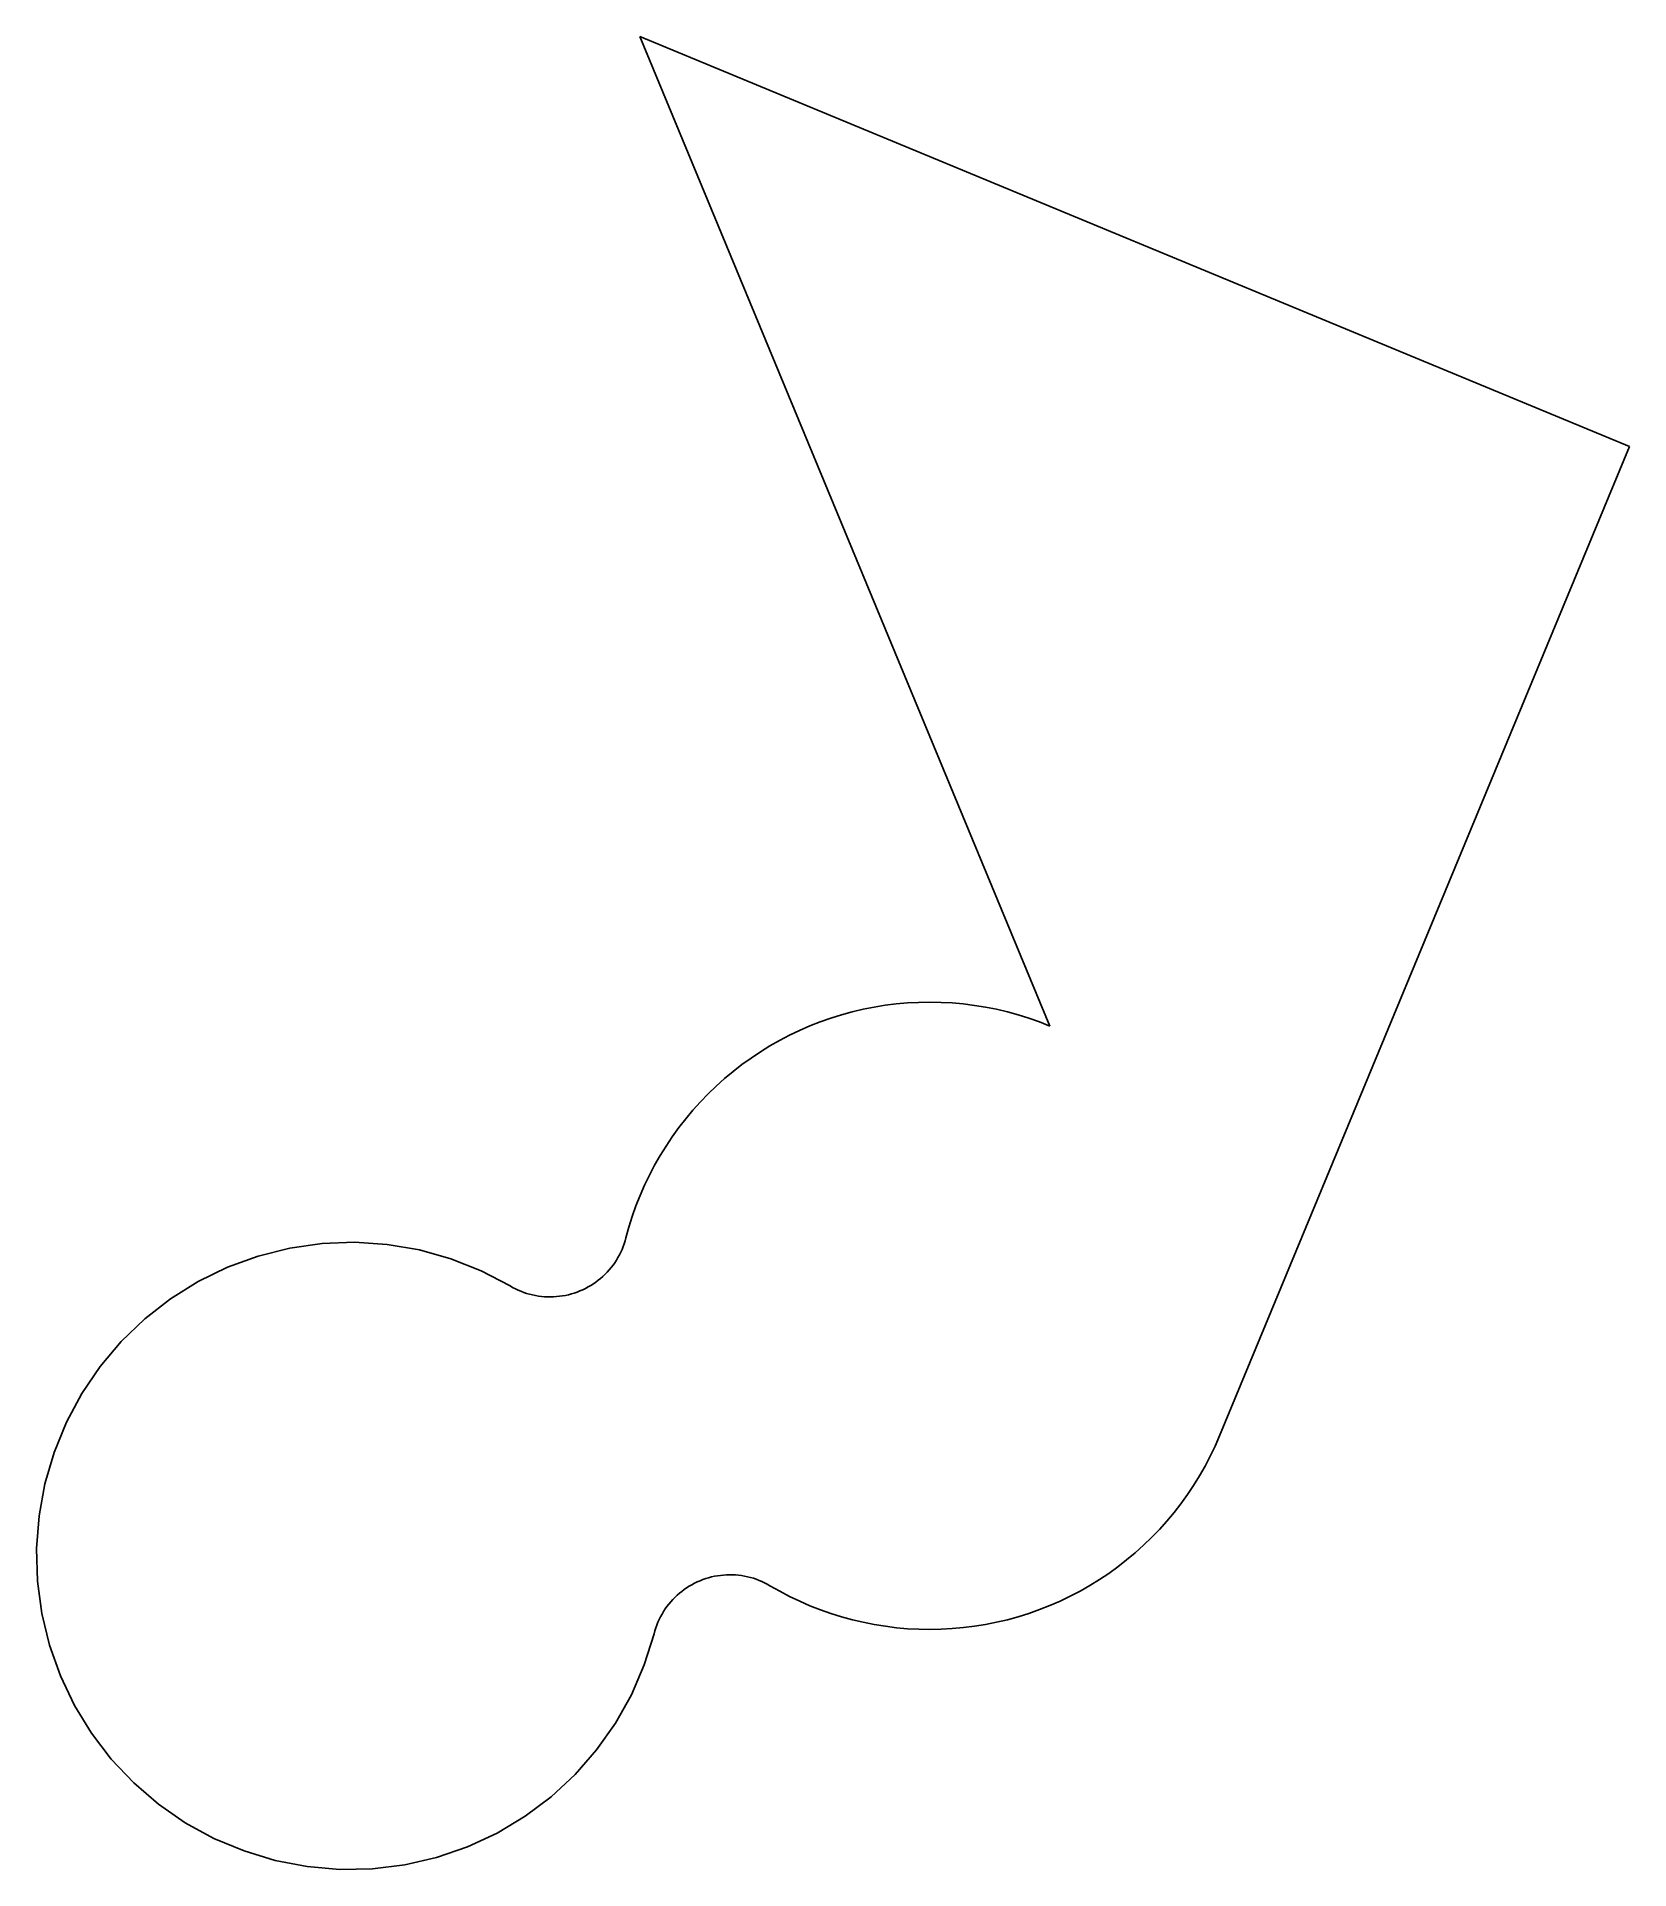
# Model space of a CAD drawing. Header units: metres. Extents: x -0.805 to 0, y -0.719 to 0.207.
import ezdxf

# ---------------------------------------------------------------- set-up
doc = ezdxf.new("R2010")
doc.units = ezdxf.units.M

msp = doc.modelspace()

# ---------------------------------------------------------------- linework, layer by layer
at = {"layer": 'Polygon'}
for p, q in [((-0.29289, -0.29289), (-0.5, 0.20711)), ((-0.5, 0.20711), (0, 0)), ((0, 0), (-0.20711, -0.5)), ((-0.3927, -0.28574), (-0.39816, -0.28723)), ((-0.3872, -0.28444), (-0.3927, -0.28574)), ((-0.38165, -0.28334), (-0.3872, -0.28444)), ((-0.37607, -0.28243), (-0.38165, -0.28334)), ((-0.37046, -0.28173), (-0.37607, -0.28243)), ((-0.36482, -0.28123), (-0.37046, -0.28173)), ((-0.35918, -0.28093), (-0.36482, -0.28123)), ((-0.35352, -0.28083), (-0.35918, -0.28093)), ((-0.34787, -0.28093), (-0.35352, -0.28083)), ((-0.34222, -0.28123), (-0.34787, -0.28093)), ((-0.33659, -0.28174), (-0.34222, -0.28123)), ((-0.33097, -0.28244), (-0.33659, -0.28174)), ((-0.32539, -0.28335), (-0.33097, -0.28244)), ((-0.31984, -0.28445), (-0.32539, -0.28335)), ((-0.31434, -0.28575), (-0.31984, -0.28445)), ((-0.30889, -0.28725), (-0.31434, -0.28575)), ((-0.41934, -0.29512), (-0.42444, -0.29756)), ((-0.41415, -0.29287), (-0.41934, -0.29512)), ((-0.40889, -0.2908), (-0.41415, -0.29287)), ((-0.40356, -0.28892), (-0.40889, -0.2908)), ((-0.39816, -0.28723), (-0.40356, -0.28892)), ((-0.30349, -0.28894), (-0.30889, -0.28725)), ((-0.29816, -0.29082), (-0.30349, -0.28894)), ((-0.29289, -0.29289), (-0.29816, -0.29082)), ((-0.43437, -0.30298), (-0.43918, -0.30595)), ((-0.42946, -0.30018), (-0.43437, -0.30298)), ((-0.42444, -0.29756), (-0.42946, -0.30018)), ((-0.44848, -0.31239), (-0.45295, -0.31586)), ((-0.44389, -0.30909), (-0.44848, -0.31239)), ((-0.43918, -0.30595), (-0.44389, -0.30909)), ((-0.4615, -0.32326), (-0.46557, -0.32718)), ((-0.45729, -0.31948), (-0.4615, -0.32326)), ((-0.45295, -0.31586), (-0.45729, -0.31948)), ((-0.4695, -0.33125), (-0.47328, -0.33546)), ((-0.46557, -0.32718), (-0.4695, -0.33125)), ((-0.47691, -0.33979), (-0.48038, -0.34426)), ((-0.47328, -0.33546), (-0.47691, -0.33979)), ((-0.48369, -0.34884), (-0.48684, -0.35354)), ((-0.48038, -0.34426), (-0.48369, -0.34884)), ((-0.48982, -0.35835), (-0.49262, -0.36327)), ((-0.48684, -0.35354), (-0.48982, -0.35835)), ((-0.49524, -0.36827), (-0.49769, -0.37337)), ((-0.49262, -0.36327), (-0.49524, -0.36827)), ((-0.49995, -0.37856), (-0.50202, -0.38382)), ((-0.49769, -0.37337), (-0.49995, -0.37856)), ((-0.50202, -0.38382), (-0.50391, -0.38915)), ((-0.50561, -0.39455), (-0.50711, -0.4)), ((-0.50391, -0.38915), (-0.50561, -0.39455)), ((-0.67701, -0.40512), (-0.693, -0.40914)), ((-0.66068, -0.40279), (-0.67701, -0.40512)), ((-0.6442, -0.40216), (-0.66068, -0.40279)), ((-0.62775, -0.40325), (-0.6442, -0.40216)), ((-0.61149, -0.40605), (-0.62775, -0.40325)), ((-0.59562, -0.41052), (-0.61149, -0.40605)), ((-0.50971, -0.40719), (-0.51039, -0.40856)), ((-0.50908, -0.40579), (-0.50971, -0.40719)), ((-0.5085, -0.40437), (-0.50908, -0.40579)), ((-0.50798, -0.40293), (-0.5085, -0.40437)), ((-0.50752, -0.40148), (-0.50798, -0.40293)), ((-0.50711, -0.4), (-0.50752, -0.40148)), ((-0.70849, -0.4148), (-0.72331, -0.42203)), ((-0.693, -0.40914), (-0.70849, -0.4148)), ((-0.58029, -0.41661), (-0.59562, -0.41052)), ((-0.56569, -0.42426), (-0.58029, -0.41661)), ((-0.51556, -0.41613), (-0.51658, -0.41727)), ((-0.51458, -0.41495), (-0.51556, -0.41613)), ((-0.51364, -0.41374), (-0.51458, -0.41495)), ((-0.51276, -0.41249), (-0.51364, -0.41374)), ((-0.51192, -0.41121), (-0.51276, -0.41249)), ((-0.51113, -0.4099), (-0.51192, -0.41121)), ((-0.51039, -0.40856), (-0.51113, -0.4099)), ((-0.72331, -0.42203), (-0.7373, -0.43077)), ((-0.56435, -0.42502), (-0.56569, -0.42426)), ((-0.56299, -0.42572), (-0.56435, -0.42502)), ((-0.56161, -0.42637), (-0.56299, -0.42572)), ((-0.52755, -0.4255), (-0.52893, -0.42616)), ((-0.5262, -0.42478), (-0.52755, -0.4255)), ((-0.52488, -0.42401), (-0.5262, -0.42478)), ((-0.52358, -0.42318), (-0.52488, -0.42401)), ((-0.52232, -0.42231), (-0.52358, -0.42318)), ((-0.5211, -0.42139), (-0.52232, -0.42231)), ((-0.51991, -0.42043), (-0.5211, -0.42139)), ((-0.51876, -0.41942), (-0.51991, -0.42043)), ((-0.51765, -0.41836), (-0.51876, -0.41942)), ((-0.51658, -0.41727), (-0.51765, -0.41836)), ((-0.7373, -0.43077), (-0.7503, -0.44091)), ((-0.5602, -0.42697), (-0.56161, -0.42637)), ((-0.55876, -0.42751), (-0.5602, -0.42697)), ((-0.55731, -0.42799), (-0.55876, -0.42751)), ((-0.55584, -0.42842), (-0.55731, -0.42799)), ((-0.55436, -0.42879), (-0.55584, -0.42842)), ((-0.55286, -0.4291), (-0.55436, -0.42879)), ((-0.55135, -0.42936), (-0.55286, -0.4291)), ((-0.54983, -0.42956), (-0.55135, -0.42936)), ((-0.5483, -0.42969), (-0.54983, -0.42956)), ((-0.54678, -0.42977), (-0.5483, -0.42969)), ((-0.54524, -0.42979), (-0.54678, -0.42977)), ((-0.54371, -0.42975), (-0.54524, -0.42979)), ((-0.54219, -0.42965), (-0.54371, -0.42975)), ((-0.54066, -0.4295), (-0.54219, -0.42965)), ((-0.53915, -0.42928), (-0.54066, -0.4295)), ((-0.53764, -0.42901), (-0.53915, -0.42928)), ((-0.53615, -0.42867), (-0.53764, -0.42901)), ((-0.53467, -0.42828), (-0.53615, -0.42867)), ((-0.5332, -0.42784), (-0.53467, -0.42828)), ((-0.53176, -0.42734), (-0.5332, -0.42784)), ((-0.53033, -0.42678), (-0.53176, -0.42734)), ((-0.52893, -0.42616), (-0.53033, -0.42678)), ((-0.7503, -0.44091), (-0.76218, -0.45235)), ((-0.76218, -0.45235), (-0.77281, -0.46496)), ((-0.77281, -0.46496), (-0.78207, -0.47861)), ((-0.78207, -0.47861), (-0.78986, -0.49314)), ((-0.78986, -0.49314), (-0.7961, -0.50841)), ((-0.20936, -0.50519), (-0.20711, -0.5)), ((-0.7961, -0.50841), (-0.80072, -0.52424)), ((-0.2118, -0.51029), (-0.20936, -0.50519)), ((-0.21722, -0.52021), (-0.21443, -0.5153)), ((-0.21443, -0.5153), (-0.2118, -0.51029)), ((-0.80072, -0.52424), (-0.80367, -0.54047)), ((-0.22334, -0.52973), (-0.2202, -0.52503)), ((-0.2202, -0.52503), (-0.21722, -0.52021)), ((-0.23011, -0.53878), (-0.22664, -0.53432)), ((-0.22664, -0.53432), (-0.22334, -0.52973)), ((-0.80367, -0.54047), (-0.80491, -0.55691)), ((-0.23752, -0.54733), (-0.23374, -0.54312)), ((-0.23374, -0.54312), (-0.23011, -0.53878)), ((-0.24972, -0.55911), (-0.24551, -0.55533)), ((-0.24551, -0.55533), (-0.24144, -0.5514)), ((-0.24144, -0.5514), (-0.23752, -0.54733)), ((-0.80491, -0.55691), (-0.80445, -0.5734)), ((-0.25852, -0.56621), (-0.25406, -0.56274)), ((-0.25406, -0.56274), (-0.24972, -0.55911)), ((-0.80445, -0.5734), (-0.80227, -0.58974)), ((-0.47245, -0.5745), (-0.47107, -0.57384)), ((-0.47107, -0.57384), (-0.46967, -0.57322)), ((-0.46967, -0.57322), (-0.46824, -0.57266)), ((-0.46824, -0.57266), (-0.4668, -0.57216)), ((-0.4668, -0.57216), (-0.46533, -0.57172)), ((-0.46533, -0.57172), (-0.46385, -0.57133)), ((-0.46385, -0.57133), (-0.46236, -0.57099)), ((-0.46236, -0.57099), (-0.46085, -0.57072)), ((-0.46085, -0.57072), (-0.45934, -0.5705)), ((-0.45934, -0.5705), (-0.45781, -0.57035)), ((-0.45781, -0.57035), (-0.45629, -0.57025)), ((-0.45629, -0.57025), (-0.45476, -0.57021)), ((-0.45476, -0.57021), (-0.45322, -0.57023)), ((-0.45322, -0.57023), (-0.4517, -0.57031)), ((-0.4517, -0.57031), (-0.45017, -0.57044)), ((-0.45017, -0.57044), (-0.44865, -0.57064)), ((-0.44865, -0.57064), (-0.44714, -0.5709)), ((-0.44714, -0.5709), (-0.44564, -0.57121)), ((-0.44564, -0.57121), (-0.44416, -0.57158)), ((-0.44416, -0.57158), (-0.44269, -0.57201)), ((-0.44269, -0.57201), (-0.44124, -0.57249)), ((-0.44124, -0.57249), (-0.4398, -0.57303)), ((-0.4398, -0.57303), (-0.43839, -0.57363)), ((-0.43839, -0.57363), (-0.43701, -0.57428)), ((-0.27262, -0.57564), (-0.26781, -0.57266)), ((-0.26781, -0.57266), (-0.26311, -0.56952)), ((-0.26311, -0.56952), (-0.25852, -0.56621)), ((-0.48444, -0.58387), (-0.48342, -0.58273)), ((-0.48342, -0.58273), (-0.48235, -0.58164)), ((-0.48235, -0.58164), (-0.48124, -0.58058)), ((-0.48124, -0.58058), (-0.48009, -0.57957)), ((-0.48009, -0.57957), (-0.4789, -0.57861)), ((-0.4789, -0.57861), (-0.47768, -0.57769)), ((-0.47768, -0.57769), (-0.47642, -0.57682)), ((-0.47642, -0.57682), (-0.47512, -0.57599)), ((-0.47512, -0.57599), (-0.4738, -0.57522)), ((-0.4738, -0.57522), (-0.47245, -0.5745)), ((-0.43701, -0.57428), (-0.43565, -0.57498)), ((-0.43565, -0.57498), (-0.43431, -0.57574)), ((-0.43431, -0.57574), (-0.4294, -0.57853)), ((-0.4294, -0.57853), (-0.42438, -0.58115)), ((-0.42438, -0.58115), (-0.41928, -0.58358)), ((-0.28765, -0.5835), (-0.28255, -0.58106)), ((-0.28255, -0.58106), (-0.27754, -0.57844)), ((-0.27754, -0.57844), (-0.27262, -0.57564)), ((-0.80227, -0.58974), (-0.7984, -0.60578)), ((-0.49029, -0.59281), (-0.48961, -0.59144)), ((-0.48961, -0.59144), (-0.48887, -0.5901)), ((-0.48887, -0.5901), (-0.48808, -0.58879)), ((-0.48808, -0.58879), (-0.48724, -0.58751)), ((-0.48724, -0.58751), (-0.48636, -0.58626)), ((-0.48636, -0.58626), (-0.48542, -0.58505)), ((-0.48542, -0.58505), (-0.48444, -0.58387)), ((-0.41928, -0.58358), (-0.41409, -0.58584)), ((-0.41409, -0.58584), (-0.40883, -0.5879)), ((-0.40883, -0.5879), (-0.40349, -0.58978)), ((-0.40349, -0.58978), (-0.39809, -0.59147)), ((-0.39809, -0.59147), (-0.39264, -0.59296)), ((-0.31428, -0.59291), (-0.30882, -0.59141)), ((-0.30882, -0.59141), (-0.30343, -0.58972)), ((-0.30343, -0.58972), (-0.29809, -0.58783)), ((-0.29809, -0.58783), (-0.29283, -0.58576)), ((-0.29283, -0.58576), (-0.28765, -0.5835)), ((-0.49781, -0.61574), (-0.49289, -0.6)), ((-0.49289, -0.6), (-0.49248, -0.59852)), ((-0.49248, -0.59852), (-0.49202, -0.59707)), ((-0.49202, -0.59707), (-0.4915, -0.59563)), ((-0.4915, -0.59563), (-0.49092, -0.59421)), ((-0.49092, -0.59421), (-0.49029, -0.59281)), ((-0.39264, -0.59296), (-0.38713, -0.59425)), ((-0.38713, -0.59425), (-0.38159, -0.59535)), ((-0.38159, -0.59535), (-0.376, -0.59625)), ((-0.376, -0.59625), (-0.37039, -0.59696)), ((-0.37039, -0.59696), (-0.36476, -0.59746)), ((-0.36476, -0.59746), (-0.35911, -0.59776)), ((-0.35911, -0.59776), (-0.35346, -0.59785)), ((-0.35346, -0.59785), (-0.3478, -0.59775)), ((-0.3478, -0.59775), (-0.34215, -0.59744)), ((-0.34215, -0.59744), (-0.33652, -0.59693)), ((-0.33652, -0.59693), (-0.33091, -0.59623)), ((-0.33091, -0.59623), (-0.32533, -0.59532)), ((-0.32533, -0.59532), (-0.31978, -0.59421)), ((-0.31978, -0.59421), (-0.31428, -0.59291)), ((-0.7984, -0.60578), (-0.79289, -0.62132)), ((-0.50434, -0.63089), (-0.49781, -0.61574)), ((-0.79289, -0.62132), (-0.7858, -0.63621)), ((-0.7858, -0.63621), (-0.77719, -0.65028)), ((-0.5124, -0.64527), (-0.50434, -0.63089)), ((-0.52192, -0.65874), (-0.5124, -0.64527)), ((-0.77719, -0.65028), (-0.76718, -0.66338)), ((-0.76718, -0.66338), (-0.75585, -0.67536)), ((-0.53279, -0.67115), (-0.52192, -0.65874)), ((-0.75585, -0.67536), (-0.74334, -0.68611)), ((-0.54488, -0.68236), (-0.53279, -0.67115)), ((-0.55807, -0.69225), (-0.54488, -0.68236)), ((-0.74334, -0.68611), (-0.72978, -0.6955)), ((-0.57222, -0.70072), (-0.55807, -0.69225)), ((-0.72978, -0.6955), (-0.71532, -0.70343)), ((-0.71532, -0.70343), (-0.70011, -0.70981)), ((-0.58718, -0.70768), (-0.57222, -0.70072)), ((-0.70011, -0.70981), (-0.68433, -0.71458)), ((-0.61884, -0.71675), (-0.60277, -0.71304)), ((-0.60277, -0.71304), (-0.58718, -0.70768)), ((-0.68433, -0.71458), (-0.66813, -0.71768)), ((-0.66813, -0.71768), (-0.6517, -0.71909)), ((-0.6517, -0.71909), (-0.63521, -0.71877)), ((-0.63521, -0.71877), (-0.61884, -0.71675))]:
    msp.add_line(p, q, dxfattribs=at)

doc.saveas('drawing.dxf')
